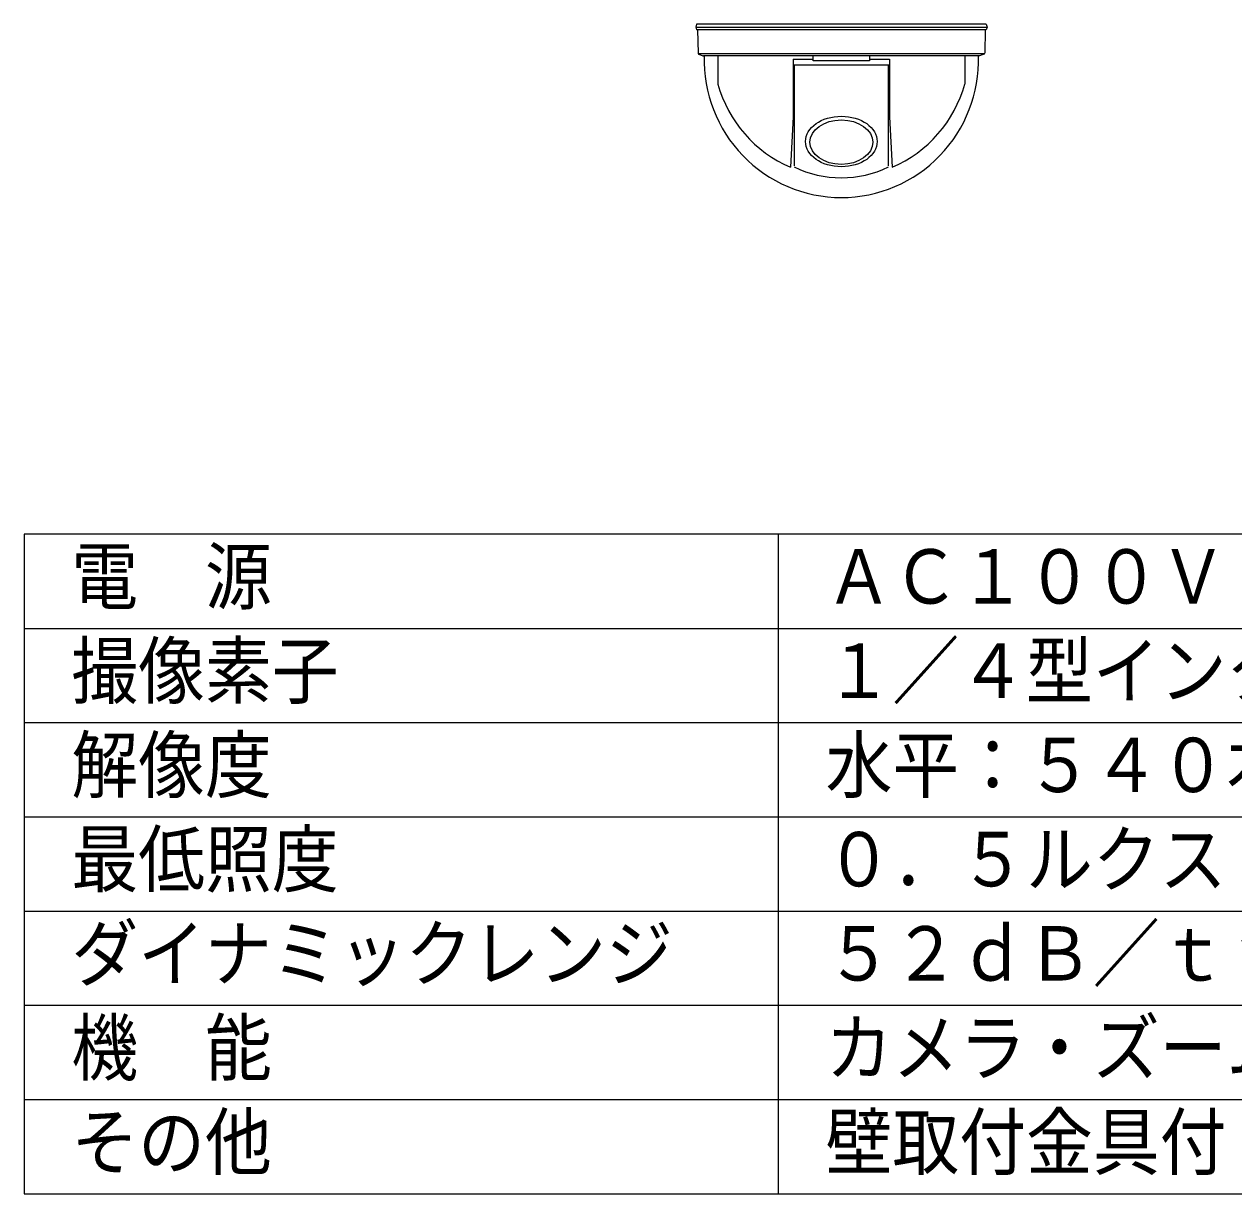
# Model space of a CAD drawing. Units: millimetres, scale not verified. Extents: x -63 to 65, y -57 to 57.
# Drawn here: x -62.7 to 1.5, y -56.5 to 5.6 of the extents above; entities that cross this region are included whole.
import ezdxf
from ezdxf.enums import TextEntityAlignment as Align

# ---------------------------------------------------------------- set-up
doc = ezdxf.new("R2010")
doc.units = ezdxf.units.MM
doc.header["$LTSCALE"] = 0.190236
for name, color, linetype in [('0-0_MOJI1', 2, 'Continuous'), ('0-2_GAIKEI', 1, 'Continuous'), ('0-3_WAKU', 3, 'Continuous')]:
    doc.layers.add(name, color=color, linetype=linetype)
doc.styles.add('ＭＳ ゴシック', font='')
doc.styles.get('ＭＳ ゴシック').set_extended_font_data('MS Gothic')

msp = doc.modelspace()

# ---------------------------------------------------------------- linework, layer by layer
at = {"layer": '0-2_GAIKEI'}
for p, q in [((-27.087, 5.4032), (-11.637, 5.4032)), ((-20.8621, 3.8731), (-26.6795, 3.8731)), ((-25.912, 3.8731), (-25.912, 2.3762)), ((-20.8621, 3.7033), (-20.8621, 3.8731)), ((-17.8623, 3.8731), (-20.8621, 3.8731)), ((-12.0324, 3.8731), (-17.8623, 3.8731)), ((-17.8623, 3.8731), (-17.8623, 3.7033)), ((-12.8121, 3.8731), (-12.8121, 2.4179)), ((-21.912, 3.7033), (-20.8621, 3.7033)), ((-21.912, 3.7033), (-21.912, 3.4033)), ((-21.912, 3.4033), (-16.8122, 3.4033)), ((-21.912, 3.4033), (-21.912, 0.6313)), ((-21.8622, 3.4033), (-21.8622, -1.9562)), ((-20.8621, 3.6033), (-20.8621, 3.7033)), ((-17.8623, 3.6033), (-20.8621, 3.6033)), ((-17.8623, 3.7033), (-17.8623, 3.6033)), ((-17.8623, 3.7033), (-16.8122, 3.7033)), ((-16.8622, -1.9562), (-16.8622, 3.4033)), ((-16.8122, 3.7033), (-16.8122, 3.4033)), ((-16.8122, 3.4033), (-16.8122, 0.6313)), ((-12.8121, 2.4179), (-12.8238, 2.3354)), ((-21.912, 0.6313), (-22.0623, -2.0375)), ((-16.8125, 0.6313), (-16.6621, -2.0375))]:
    msp.add_line(p, q, dxfattribs=at)
at = {"layer": '0-2_GAIKEI', "color": 7}
for p, q in [((-11.6869, 5.5531), (-27.0372, 5.5531)), ((-11.6869, 5.2533), (-27.0372, 5.2533)), ((-26.992, 5.2533), (-26.9634, 4.0205)), ((-11.7318, 5.2533), (-11.7605, 4.0205)), ((-11.6869, 5.5531), (-11.637, 5.4032)), ((-11.637, 5.4032), (-11.6869, 5.2533)), ((-11.8041, 3.9875), (-26.9199, 3.9875)), ((-26.9196, 3.9576), (-26.9176, 3.9568)), ((-11.8064, 3.9568), (-12.0324, 3.8731)), ((-11.7606, 4.0183), (-11.7605, 4.0205))]:
    msp.add_line(p, q, dxfattribs=at)
for points in [[(-27.0372, 5.5531), (-27.087, 5.4032), (-27.0372, 5.2533)], [(-26.9634, 4.0205), (-26.9633, 4.0183), (-26.9631, 4.0162), (-26.9629, 4.0141), (-26.9626, 4.012), (-26.9622, 4.0099), (-26.9618, 4.0079), (-26.9614, 4.0059), (-26.9608, 4.0038), (-26.9602, 4.0018), (-26.9596, 3.9999), (-26.9589, 3.9979), (-26.9581, 3.996), (-26.9573, 3.9941), (-26.9565, 3.9923), (-26.9556, 3.9904), (-26.9546, 3.9886), (-26.9536, 3.9868), (-26.9525, 3.9851), (-26.9514, 3.9834), (-26.9502, 3.9817), (-26.949, 3.98), (-26.9477, 3.9784), (-26.9464, 3.9769), (-26.945, 3.9753), (-26.9436, 3.9738), (-26.9422, 3.9724), (-26.9407, 3.971), (-26.9392, 3.9696), (-26.9376, 3.9683), (-26.936, 3.967), (-26.9343, 3.9657), (-26.9326, 3.9645), (-26.9308, 3.9634), (-26.9291, 3.9623), (-26.9272, 3.9613), (-26.9254, 3.9603), (-26.9235, 3.9593), (-26.9216, 3.9584), (-26.9196, 3.9576)], [(-26.9176, 3.9568), (-26.7037, 3.8777), (-26.6795, 3.8731)], [(-11.8064, 3.9568), (-11.8044, 3.9576), (-11.8024, 3.9584), (-11.8005, 3.9593), (-11.7986, 3.9603), (-11.7967, 3.9613), (-11.7949, 3.9623), (-11.7931, 3.9634), (-11.7914, 3.9645), (-11.7897, 3.9657), (-11.788, 3.967), (-11.7864, 3.9683), (-11.7848, 3.9696), (-11.7833, 3.971), (-11.7818, 3.9724), (-11.7803, 3.9738), (-11.7789, 3.9753), (-11.7775, 3.9769), (-11.7762, 3.9784), (-11.7749, 3.98), (-11.7737, 3.9817), (-11.7725, 3.9834), (-11.7714, 3.9851), (-11.7703, 3.9868), (-11.7693, 3.9886), (-11.7683, 3.9904), (-11.7674, 3.9923), (-11.7666, 3.9941), (-11.7658, 3.996), (-11.765, 3.9979), (-11.7643, 3.9999), (-11.7637, 4.0018), (-11.7631, 4.0038), (-11.7625, 4.0059), (-11.7621, 4.0079), (-11.7617, 4.0099), (-11.7613, 4.012), (-11.761, 4.0141), (-11.7608, 4.0162), (-11.7606, 4.0183)]]:
    msp.add_lwpolyline(points, dxfattribs=at)
for centre, start, end in [((-19.3432, 3.6441), 178.19836, 269.85014), ((-19.3813, 3.6441), 270.14986, 1.80164)]:
    msp.add_arc(centre, 7.2905, start, end, dxfattribs=at)
at = {"layer": '0-2_GAIKEI'}
for centre, radius, start, end in [((-19.3624, 4.2032), 6.7997, 195.58618, 246.60503), ((-19.3624, 4.2036), 6.8003, 293.39716, 344.41589), ((-19.3622, 3.1024), 5.699, 243.98071, 296.02001)]:
    msp.add_arc(centre, radius, start, end, dxfattribs=at)
for centre, major_axis, ratio in [((-19.3622, -0.671), (1.9001, 0), 0.704481), ((-19.3622, -0.7062), (1.6697, 0), 0.707354)]:
    msp.add_ellipse(centre, major_axis=major_axis, ratio=ratio, dxfattribs=at)
at = {"layer": '0-3_WAKU', "color": 4}
for p, q in [((-62.7001, -21.5), (-62.7001, -56.5001)), ((62.3001, -21.5), (-62.7001, -21.5)), ((-22.7, -56.5001), (-22.7, -21.5)), ((-62.7001, -56.5001), (62.3001, -56.5001))]:
    msp.add_line(p, q, dxfattribs=at)
at = {"layer": '0-3_WAKU', "color": 1}
for p, q in [((-62.7001, -26.5), (62.3001, -26.5)), ((-62.7001, -31.5001), (62.3001, -31.5001)), ((-62.7001, -36.5001), (62.3001, -36.5001)), ((-62.7001, -41.5001), (62.3001, -41.5001)), ((-62.7001, -46.5001), (62.3001, -46.5001)), ((-62.7001, -51.5001), (62.3001, -51.5001))]:
    msp.add_line(p, q, dxfattribs=at)

# ---------------------------------------------------------------- texts
at = {"layer": '0-0_MOJI1', "style": 'ＭＳ ゴシック', "width": 0.9}
for s, p in [('電\u3000源', (-60.2001, -26.0552)), ('ＡＣ１００Ｖ\u3000５０／６０Ｈｚ', (-20.2, -26.0552)), ('撮像素子', (-60.2001, -31.0552)), ('１／４型インターライン転送方式ＣＣＤ', (-20.2, -31.0552)), ('解像度', (-60.2001, -36.0552)), ('水平：５４０本\u3000垂直：３５０本以上（中心部）', (-20.2, -36.0552)), ('最低照度', (-60.2001, -41.0552)), ('０．５ルクス（カラーモード）', (-20.2, -41.0552)), ('ダイナミックレンジ', (-60.2001, -46.0552)), ('５２ｄＢ／ｔｙｐ', (-20.2, -46.0552)), ('機\u3000能', (-60.2001, -51.0552)), ('カメラ・ズームレンズ・回転台一体型', (-20.2, -51.0552)), ('その他', (-60.2001, -56.0552)), ('壁取付金具付', (-20.2, -56.0552))]:
    msp.add_text(s, height=2.887, dxfattribs=at).set_placement(p, align=Align.BOTTOM_LEFT)

doc.saveas('drawing.dxf')
